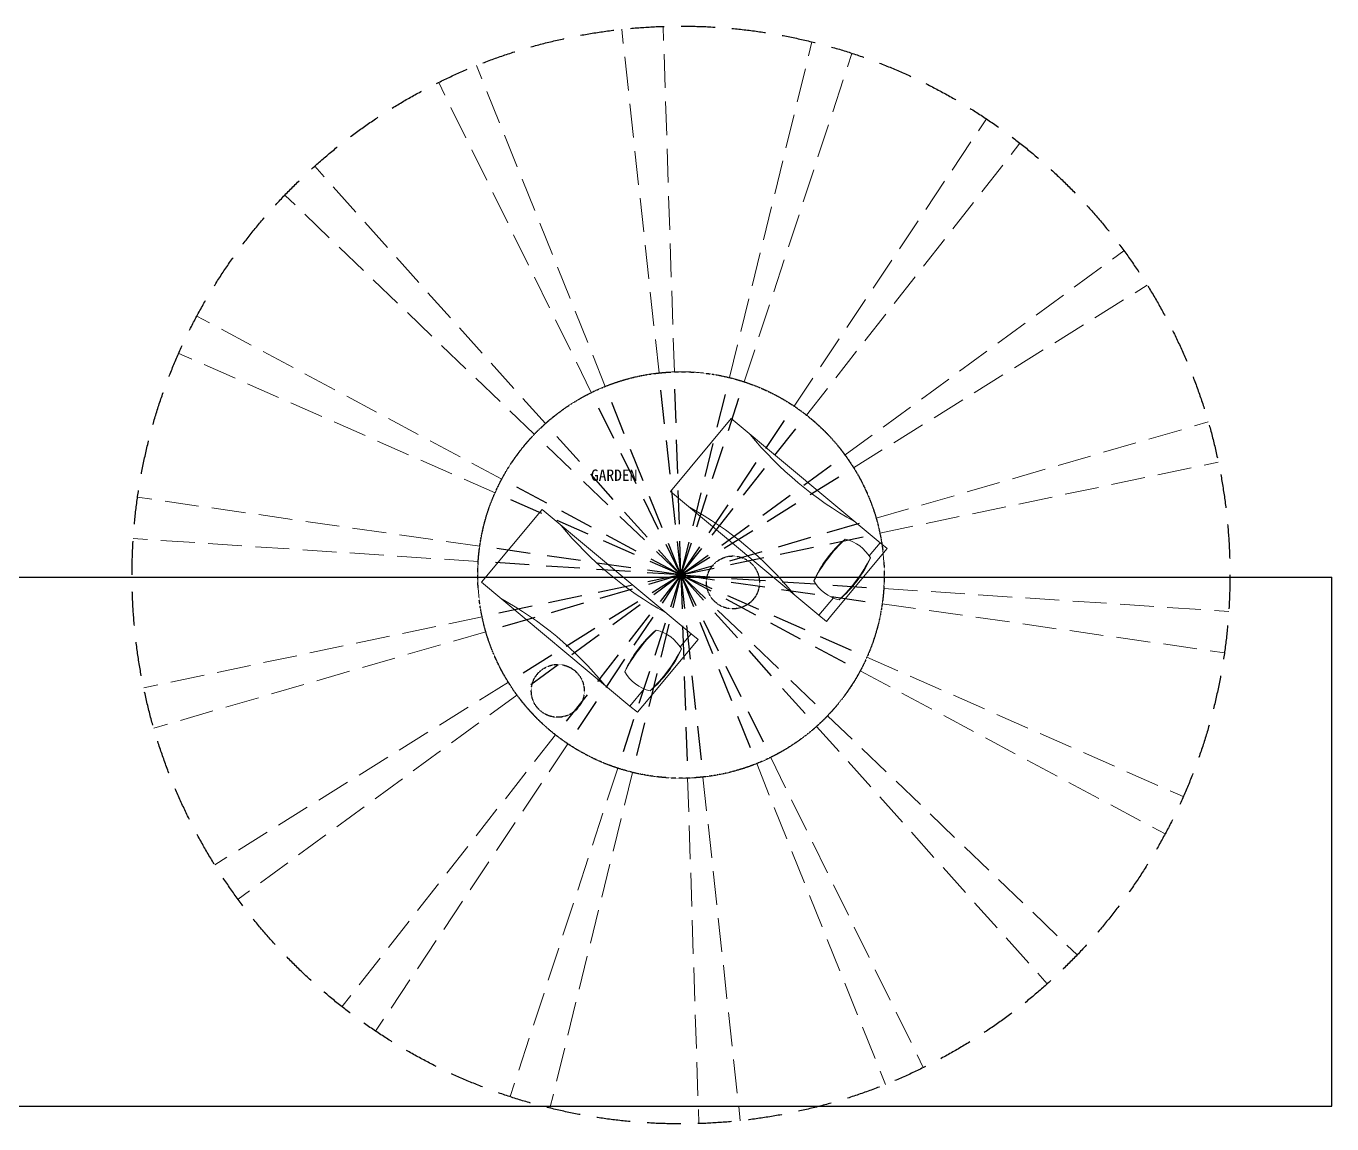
# Model space of a CAD drawing. Extents: x 185064 to 343242, y -369192 to -264966.
# Drawn here: x 275743 to 285395, y -352150 to -344036 of the extents above; entities that cross this region are included whole.
import ezdxf

# ---------------------------------------------------------------- set-up
doc = ezdxf.new("R2010")
doc.units = 0
for name, pattern in [('DASH', [0.35, 0.25, -0.1]), ('DASHED2', [0.375, 0.25, -0.125]), ('HIDDEN2', [0.1875, 0.125, -0.0625])]:
    doc.linetypes.add(name, pattern=pattern)
doc.layers.add('fl', color=8, linetype='Continuous', lineweight=13)

# ---------------------------------------------------------------- blocks, each defined once
blk = doc.blocks.new('wqartaesrt')
at = {"layer": 'fl', "color": 250, "linetype": 'DASH', "ltscale": 1000}
for p, q in [((443100, 240525.1), (442824.3, 243065.4)), ((443213.2, 240533.1), (443130.2, 243086.9)), ((443620.6, 240490.5), (444230.3, 242971.8)), ((443729.7, 240459.2), (444525.2, 242887.4)), ((442702.6, 240425.8), (441751.2, 242797.3)), ((442598.9, 240379.6), (441471.1, 242672.4)), ((444097.9, 240279.9), (445519.6, 242403)), ((444189.8, 240213.2), (445767.8, 242222.9)), ((442259.5, 240150.4), (440554.3, 242053.4)), ((442177.9, 240071.5), (440333.8, 241840.3)), ((444474.4, 239918.7), (446536.6, 241427.6)), ((444538, 239824.6), (446708.2, 241173.4)), ((441937.3, 239740), (439684.1, 240945.1)), ((441887.6, 239638), (439549.8, 240669.4)), ((444704.7, 239450.5), (447158.6, 240163.1)), ((444732.3, 239340.4), (447232.9, 239865.6)), ((441774.9, 239244.2), (439245.4, 239605.9)), ((441763.1, 239131.3), (439213.5, 239300.9)), ((444761, 238931.8), (447310.6, 238762.2)), ((444749.2, 238818.9), (447278.7, 238457.2)), ((441791.8, 238722.8), (439291.2, 238197.5)), ((441819.4, 238612.6), (439365.6, 237900)), ((444636.5, 238425.2), (446974.3, 237393.8)), ((444586.8, 238323.1), (446840, 237118.1)), ((441986.1, 238238.6), (439815.9, 236889.7)), ((442049.7, 238144.4), (439987.6, 236635.6)), ((444346.2, 237991.7), (446190.3, 236222.9)), ((442334.3, 237850), (440756.3, 235840.3)), ((444264.6, 237912.7), (445969.8, 236009.7)), ((442426.2, 237783.3), (441004.5, 235660.1)), ((443821.5, 237637.3), (444772.9, 235265.9)), ((443925.2, 237683.6), (445053.1, 235390.8)), ((442794.4, 237603.9), (441998.9, 235175.7)), ((442903.6, 237572.7), (442293.8, 235091.3)), ((443424.1, 237538), (443699.8, 234997.8)), ((443310.9, 237530.1), (443393.9, 234976.2))]:
    blk.add_line(p, q, dxfattribs=at)
at = {"layer": 'fl', "color": 1, "linetype": 'DASH', "ltscale": 1000}
blk.add_circle((443262.1, 239031.6), 1502.3, dxfattribs=at)
blk = doc.blocks.new('saretges')
at = {"layer": 'fl', "color": 3, "ltscale": 1000}
for p, q in [((470574.9, 212892.5), (470668.2, 212807.8)), ((470970.6, 212533.3), (471093.2, 212421.9))]:
    blk.add_line(p, q, dxfattribs=at)
for points in [[(471095.8, 212517), (470618.9, 212941.9), (470574.9, 212892.5)], [(470574.9, 212892.5), (469621, 211822.1), (470143.6, 211356.4), (471093.2, 212421.9)], [(471093.2, 212421.9), (471141.5, 212476.2), (471095.8, 212517)]]:
    blk.add_lwpolyline(points, dxfattribs=at)
for centre, radius, start, end in [((470827.2, 212552.8), 300.5, 118.53123, 164.14915), ((470310, 212040), 862, 38.3674, 64.31298), ((470131.1, 211816.4), 1142.9, 41.5924, 61.08798), ((468117.3, 214077.9), 2671, 307.4664, 329.12398), ((471213.9, 213169.9), 862, 218.3674, 244.31298), ((471392.8, 213393.5), 1142.9, 221.5924, 241.08798), ((470696.8, 212657.1), 300.5, 298.53123, 344.14915), ((472557.2, 210121.5), 2671, 127.4664, 149.12398)]:
    blk.add_arc(centre, radius, start, end, dxfattribs=at)

msp = doc.modelspace()

# ---------------------------------------------------------------- linework, layer by layer
at = {"color": 8, "linetype": 'DASHED2', "ltscale": 1000}
for q in [(280421.5, -346599.5), (280534.7, -346591.5), (280942.1, -346634.1), (281051.2, -346665.4), (279920.4, -346745), (280024.1, -346698.8), (281419.4, -346844.7), (279581, -346974.2), (281511.3, -346911.4), (279499.4, -347053.1), (281795.9, -347205.9), (281859.5, -347300), (279258.8, -347384.5), (279209.1, -347486.6), (282026.2, -347674), (282053.8, -347784.2), (279096.4, -347880.3), (279084.6, -347993.3), (279113.3, -348401.8), (279140.9, -348512), (279307.6, -348886), (279371.2, -348980.1), (279655.8, -349274.6), (279747.7, -349341.3), (280115.9, -349520.6), (280225, -349551.9), (280632.4, -349594.5), (280745.6, -349586.5), (281143, -349487.3), (281246.7, -349441), (281586.1, -349211.8), (281667.7, -349132.9), (281908.3, -348801.5), (281958, -348699.4), (282070.7, -348305.7), (282082.5, -348192.7)]:
    msp.add_line((280583.6, -348093), q, dxfattribs=at)
at = {"color": 8}
for p, q in [((185063.7, -348108.8), (285394.8, -348108.8)), ((285394.8, -352018.9), (285394.8, -348108.8)), ((185063.7, -352018.9), (285394.8, -352018.9))]:
    msp.add_line(p, q, dxfattribs=at)
at = {"color": 8, "linetype": 'DASHED2', "ltscale": 1000}
msp.add_circle((280583.6, -348093), 4057.5, dxfattribs=at)
at = {"color": 8, "linetype": 'HIDDEN2'}
for centre, radius in [((280583.6, -348093), 1502.3), ((280967.8, -348147.9), 195.5), ((279672.7, -348949.6), 195.5)]:
    msp.add_circle(centre, radius, dxfattribs=at)

# ---------------------------------------------------------------- block references
msp.add_blockref('wqartaesrt', (-162678.5, -587124.6), dxfattribs=at)
at = {"color": 8, "linetype": 'HIDDEN2', "rotation": 271.8618984873408}
for p in [(53986.6, 115553.7), (52589.4, 114881.1)]:
    msp.add_blockref('saretges', p, dxfattribs=at)

# ---------------------------------------------------------------- texts
at = {"color": 8, "lineweight": -2, "insert": (279918, -347398.5), "char_height": 84, "width": 9105.872, "attachment_point": 7}
msp.add_mtext('{\\fSimSun|b0|i0|c134|p2;GARDEN}', dxfattribs=at)

doc.saveas('drawing.dxf')
